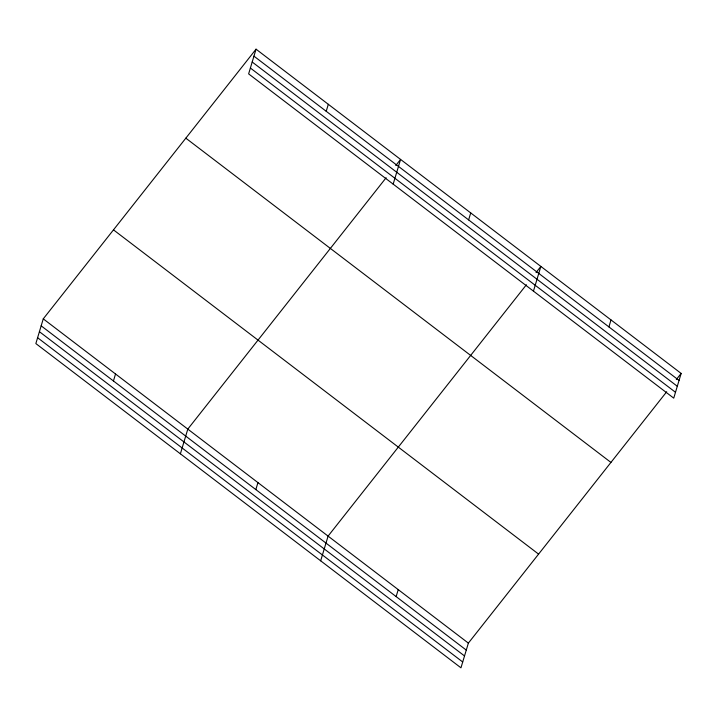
<?xml version="1.0" encoding="UTF-8"?>
<svg xmlns="http://www.w3.org/2000/svg" width="717" height="717" viewBox="0 0 717 717"><rect width="100%" height="100%" fill="white"/><g stroke="black" fill="none" stroke-linecap="round" stroke-linejoin="round"><path stroke-width="1.08" d="M256.041 49.177L248.629 73.887L673.738 398.141L681.15 373.432L256.041 49.177L43.262 318.859L35.85 343.568L460.959 667.823L468.371 643.113L666.693 391.751M113.438 380.969L115.536 373.978M180.388 453.816L187.8 429.107L386.122 177.744M326.217 111.278L328.314 104.297M255.844 489.594L257.941 482.604M393.167 184.135L400.579 159.416L395.766 165.528M320.669 560.819L328.081 536.11L526.412 284.748M468.631 219.904L470.719 212.922M396.134 596.598L398.231 589.607M533.448 291.138L540.869 266.428L536.047 272.532M608.912 326.907L611.009 319.925M676.328 379.535L681.15 373.432M253.952 56.159L679.053 380.413M252.196 62.012L677.296 386.266M250.385 68.034L675.495 392.289M185.828 138.166L610.929 462.42M113.483 229.861L538.584 554.116M43.262 318.859L468.371 643.113M41.165 325.841L466.274 650.095M39.417 331.693L464.517 655.947M37.607 337.725L462.707 661.979"/></g></svg>
